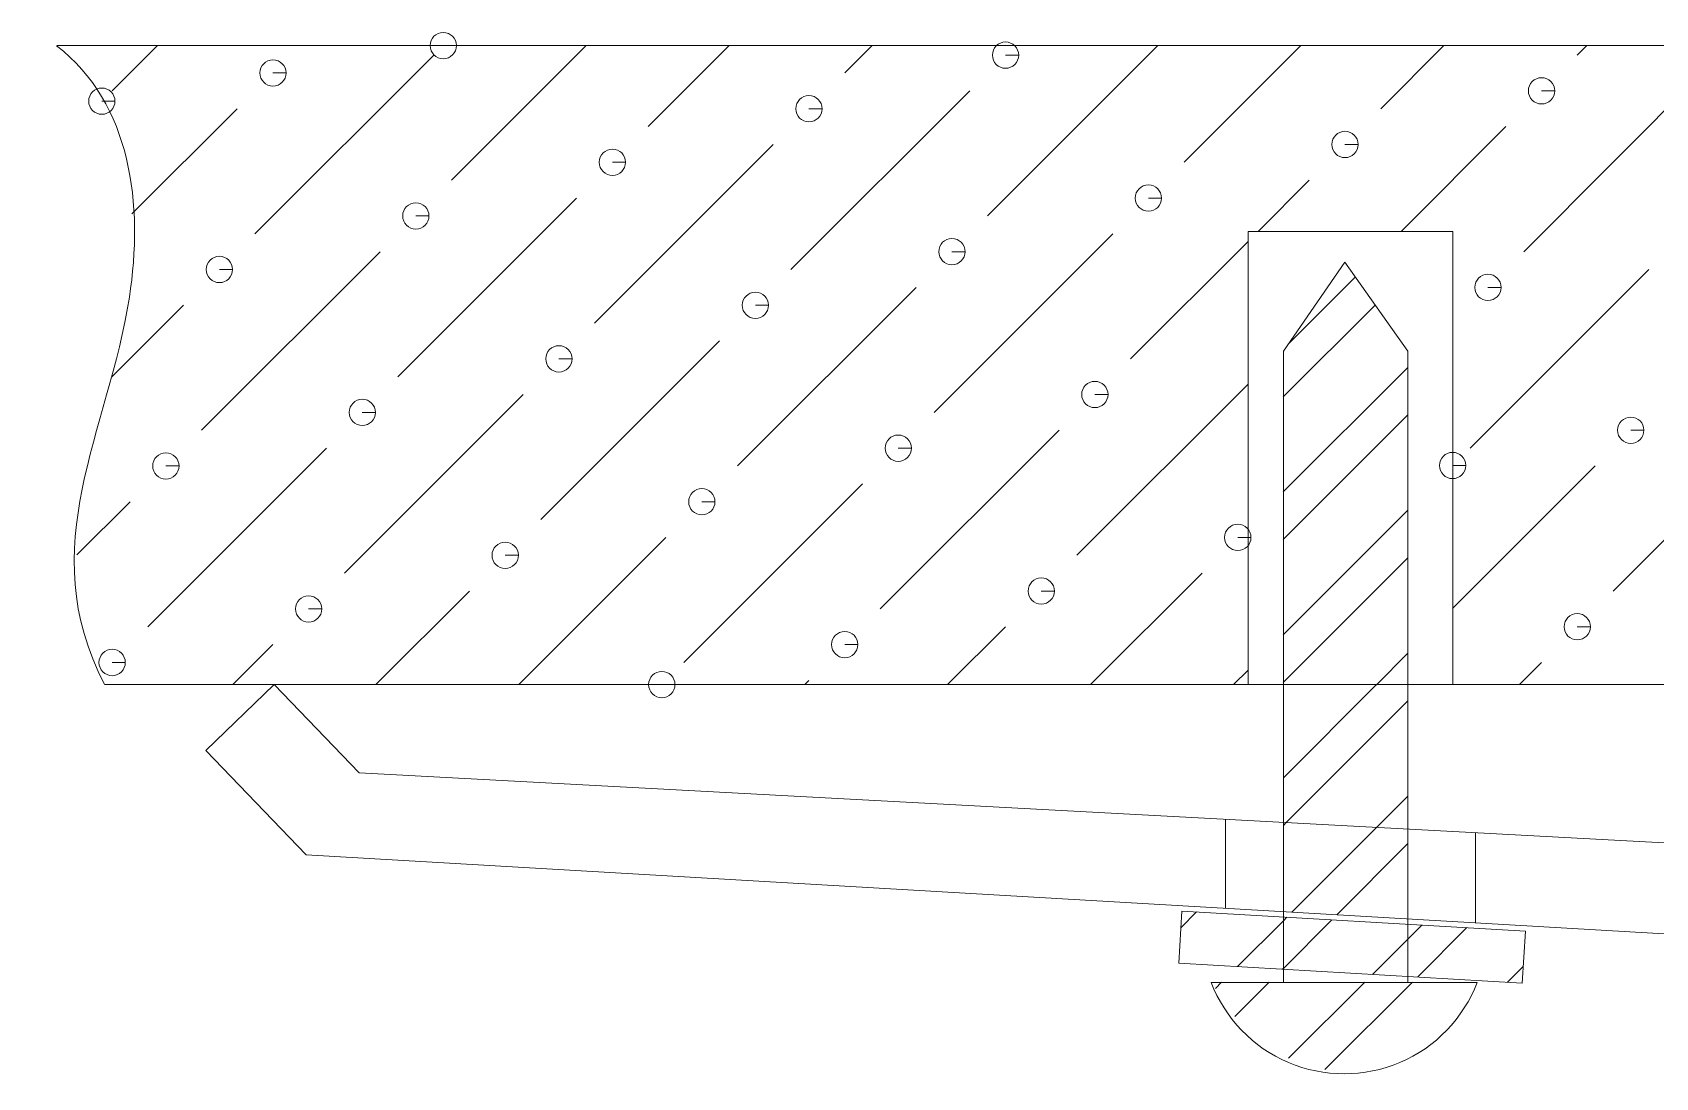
# Model space of a CAD drawing. Header units: millimetres. Extents: x 6405 to 7043, y 327 to 1007.
# Drawn here: x 6858.08 to 6874.12, y 734.36 to 744.7 of the extents above; entities that cross this region are included whole.
import ezdxf

# ---------------------------------------------------------------- set-up
doc = ezdxf.new("R2010")
doc.units = ezdxf.units.MM
doc.layers.add('layer 1', color=7, linetype='Continuous')

msp = doc.modelspace()

# ---------------------------------------------------------------- linework, layer by layer
at = {"color": 1, "lineweight": 9}
msp.add_open_spline([(6883.529, 744.567), (6883.529, 744.567), (6858.318, 744.567), (6858.318, 744.567)], degree=3, dxfattribs=at)
at = {"layer": 'layer 1', "color": 1, "lineweight": 9}
for points, knots in [([(6862.139, 744.567), (6862.139, 744.567), (6862.269, 744.567), (6862.269, 744.567), (6862.269, 744.567), (6862.269, 744.639), (6862.21, 744.697), (6862.139, 744.697), (6862.139, 744.697), (6862.067, 744.697), (6862.009, 744.639), (6862.009, 744.567), (6862.009, 744.567), (6862.009, 744.495), (6862.067, 744.437), (6862.139, 744.437), (6862.139, 744.437), (6862.21, 744.437), (6862.269, 744.495), (6862.269, 744.567), (6862.269, 744.567), (6862.269, 744.567), (6862.139, 744.567), (6862.139, 744.567)], [0, 0, 0, 0, 0.142857, 0.142857, 0.142857, 0.142857, 0.285714, 0.285714, 0.285714, 0.285714, 0.428571, 0.428571, 0.428571, 0.428571, 0.571429, 0.571429, 0.571429, 0.571429, 0.714286, 0.714286, 0.714286, 0.714286, 1, 1, 1, 1]), ([(6867.697, 744.473), (6867.697, 744.473), (6867.827, 744.473), (6867.827, 744.473), (6867.827, 744.473), (6867.827, 744.545), (6867.768, 744.603), (6867.697, 744.603), (6867.697, 744.603), (6867.625, 744.603), (6867.567, 744.545), (6867.567, 744.473), (6867.567, 744.473), (6867.567, 744.402), (6867.625, 744.343), (6867.697, 744.343), (6867.697, 744.343), (6867.768, 744.343), (6867.827, 744.402), (6867.827, 744.473), (6867.827, 744.473), (6867.827, 744.473), (6867.697, 744.473), (6867.697, 744.473)], [0, 0, 0, 0, 0.142857, 0.142857, 0.142857, 0.142857, 0.285714, 0.285714, 0.285714, 0.285714, 0.428571, 0.428571, 0.428571, 0.428571, 0.571429, 0.571429, 0.571429, 0.571429, 0.714286, 0.714286, 0.714286, 0.714286, 1, 1, 1, 1]), ([(6858.791, 738.25), (6858.078, 739.622), (6858.832, 740.751), (6859.036, 742.079), (6859.036, 742.079), (6859.177, 742.989), (6859.059, 743.993), (6858.317, 744.566)], [0, 0, 0, 0, 0.333333, 0.333333, 0.333333, 0.333333, 1, 1, 1, 1]), ([(6860.456, 744.297), (6860.456, 744.297), (6860.586, 744.297), (6860.586, 744.297), (6860.586, 744.297), (6860.586, 744.368), (6860.527, 744.427), (6860.456, 744.427), (6860.456, 744.427), (6860.384, 744.427), (6860.326, 744.368), (6860.326, 744.297), (6860.326, 744.297), (6860.326, 744.225), (6860.384, 744.167), (6860.456, 744.167), (6860.456, 744.167), (6860.527, 744.167), (6860.586, 744.225), (6860.586, 744.297), (6860.586, 744.297), (6860.586, 744.297), (6860.456, 744.297), (6860.456, 744.297)], [0, 0, 0, 0, 0.142857, 0.142857, 0.142857, 0.142857, 0.285714, 0.285714, 0.285714, 0.285714, 0.428571, 0.428571, 0.428571, 0.428571, 0.571429, 0.571429, 0.571429, 0.571429, 0.714286, 0.714286, 0.714286, 0.714286, 1, 1, 1, 1]), ([(6858.764, 744.018), (6858.764, 744.018), (6858.894, 744.018), (6858.894, 744.018), (6858.894, 744.018), (6858.894, 744.089), (6858.836, 744.148), (6858.764, 744.148), (6858.764, 744.148), (6858.693, 744.148), (6858.634, 744.089), (6858.634, 744.018), (6858.634, 744.018), (6858.634, 743.946), (6858.693, 743.888), (6858.764, 743.888), (6858.764, 743.888), (6858.836, 743.888), (6858.894, 743.946), (6858.894, 744.018), (6858.894, 744.018), (6858.894, 744.018), (6858.764, 744.018), (6858.764, 744.018)], [0, 0, 0, 0, 0.142857, 0.142857, 0.142857, 0.142857, 0.285714, 0.285714, 0.285714, 0.285714, 0.428571, 0.428571, 0.428571, 0.428571, 0.571429, 0.571429, 0.571429, 0.571429, 0.714286, 0.714286, 0.714286, 0.714286, 1, 1, 1, 1]), ([(6872.995, 744.12), (6872.995, 744.12), (6873.126, 744.12), (6873.126, 744.12), (6873.126, 744.12), (6873.126, 744.191), (6873.067, 744.25), (6872.995, 744.25), (6872.995, 744.25), (6872.924, 744.25), (6872.865, 744.191), (6872.865, 744.12), (6872.865, 744.12), (6872.865, 744.048), (6872.924, 743.99), (6872.995, 743.99), (6872.995, 743.99), (6873.067, 743.99), (6873.126, 744.048), (6873.126, 744.12), (6873.126, 744.12), (6873.126, 744.12), (6872.995, 744.12), (6872.995, 744.12)], [0, 0, 0, 0, 0.142857, 0.142857, 0.142857, 0.142857, 0.285714, 0.285714, 0.285714, 0.285714, 0.428571, 0.428571, 0.428571, 0.428571, 0.571429, 0.571429, 0.571429, 0.571429, 0.714286, 0.714286, 0.714286, 0.714286, 1, 1, 1, 1]), ([(6865.753, 743.943), (6865.753, 743.943), (6865.884, 743.943), (6865.884, 743.943), (6865.884, 743.943), (6865.884, 744.015), (6865.825, 744.073), (6865.753, 744.073), (6865.753, 744.073), (6865.682, 744.073), (6865.624, 744.015), (6865.624, 743.943), (6865.624, 743.943), (6865.624, 743.871), (6865.682, 743.813), (6865.753, 743.813), (6865.753, 743.813), (6865.825, 743.813), (6865.884, 743.871), (6865.884, 743.943), (6865.884, 743.943), (6865.884, 743.943), (6865.753, 743.943), (6865.753, 743.943)], [0, 0, 0, 0, 0.142857, 0.142857, 0.142857, 0.142857, 0.285714, 0.285714, 0.285714, 0.285714, 0.428571, 0.428571, 0.428571, 0.428571, 0.571429, 0.571429, 0.571429, 0.571429, 0.714286, 0.714286, 0.714286, 0.714286, 1, 1, 1, 1]), ([(6871.052, 743.59), (6871.052, 743.59), (6871.182, 743.59), (6871.182, 743.59), (6871.182, 743.59), (6871.182, 743.662), (6871.124, 743.72), (6871.052, 743.72), (6871.052, 743.72), (6870.981, 743.72), (6870.922, 743.662), (6870.922, 743.59), (6870.922, 743.59), (6870.922, 743.518), (6870.981, 743.46), (6871.052, 743.46), (6871.052, 743.46), (6871.124, 743.46), (6871.182, 743.518), (6871.182, 743.59), (6871.182, 743.59), (6871.182, 743.59), (6871.052, 743.59), (6871.052, 743.59)], [0, 0, 0, 0, 0.142857, 0.142857, 0.142857, 0.142857, 0.285714, 0.285714, 0.285714, 0.285714, 0.428571, 0.428571, 0.428571, 0.428571, 0.571429, 0.571429, 0.571429, 0.571429, 0.714286, 0.714286, 0.714286, 0.714286, 1, 1, 1, 1]), ([(6863.812, 743.414), (6863.812, 743.414), (6863.941, 743.414), (6863.941, 743.414), (6863.941, 743.414), (6863.941, 743.485), (6863.883, 743.544), (6863.812, 743.544), (6863.812, 743.544), (6863.74, 743.544), (6863.681, 743.485), (6863.681, 743.414), (6863.681, 743.414), (6863.681, 743.342), (6863.74, 743.284), (6863.812, 743.284), (6863.812, 743.284), (6863.883, 743.284), (6863.941, 743.342), (6863.941, 743.414), (6863.941, 743.414), (6863.941, 743.414), (6863.812, 743.414), (6863.812, 743.414)], [0, 0, 0, 0, 0.142857, 0.142857, 0.142857, 0.142857, 0.285714, 0.285714, 0.285714, 0.285714, 0.428571, 0.428571, 0.428571, 0.428571, 0.571429, 0.571429, 0.571429, 0.571429, 0.714286, 0.714286, 0.714286, 0.714286, 1, 1, 1, 1]), ([(6869.109, 743.06), (6869.109, 743.06), (6869.239, 743.06), (6869.239, 743.06), (6869.239, 743.06), (6869.239, 743.131), (6869.181, 743.19), (6869.109, 743.19), (6869.109, 743.19), (6869.038, 743.19), (6868.979, 743.131), (6868.979, 743.06), (6868.979, 743.06), (6868.979, 742.988), (6869.038, 742.93), (6869.109, 742.93), (6869.109, 742.93), (6869.181, 742.93), (6869.239, 742.988), (6869.239, 743.06), (6869.239, 743.06), (6869.239, 743.06), (6869.109, 743.06), (6869.109, 743.06)], [0, 0, 0, 0, 0.142857, 0.142857, 0.142857, 0.142857, 0.285714, 0.285714, 0.285714, 0.285714, 0.428571, 0.428571, 0.428571, 0.428571, 0.571429, 0.571429, 0.571429, 0.571429, 0.714286, 0.714286, 0.714286, 0.714286, 1, 1, 1, 1]), ([(6861.868, 742.883), (6861.868, 742.883), (6861.998, 742.883), (6861.998, 742.883), (6861.998, 742.883), (6861.998, 742.955), (6861.94, 743.013), (6861.868, 743.013), (6861.868, 743.013), (6861.797, 743.013), (6861.738, 742.955), (6861.738, 742.883), (6861.738, 742.883), (6861.738, 742.811), (6861.797, 742.753), (6861.868, 742.753), (6861.868, 742.753), (6861.94, 742.753), (6861.998, 742.811), (6861.998, 742.883), (6861.998, 742.883), (6861.998, 742.883), (6861.868, 742.883), (6861.868, 742.883)], [0, 0, 0, 0, 0.142857, 0.142857, 0.142857, 0.142857, 0.285714, 0.285714, 0.285714, 0.285714, 0.428571, 0.428571, 0.428571, 0.428571, 0.571429, 0.571429, 0.571429, 0.571429, 0.714286, 0.714286, 0.714286, 0.714286, 1, 1, 1, 1]), ([(6867.167, 742.53), (6867.167, 742.53), (6867.297, 742.53), (6867.297, 742.53), (6867.297, 742.53), (6867.297, 742.602), (6867.239, 742.661), (6867.167, 742.661), (6867.167, 742.661), (6867.095, 742.661), (6867.037, 742.602), (6867.037, 742.53), (6867.037, 742.53), (6867.037, 742.459), (6867.095, 742.401), (6867.167, 742.401), (6867.167, 742.401), (6867.239, 742.401), (6867.297, 742.459), (6867.297, 742.53), (6867.297, 742.53), (6867.297, 742.53), (6867.167, 742.53), (6867.167, 742.53)], [0, 0, 0, 0, 0.142857, 0.142857, 0.142857, 0.142857, 0.285714, 0.285714, 0.285714, 0.285714, 0.428571, 0.428571, 0.428571, 0.428571, 0.571429, 0.571429, 0.571429, 0.571429, 0.714286, 0.714286, 0.714286, 0.714286, 1, 1, 1, 1]), ([(6859.926, 742.354), (6859.926, 742.354), (6860.056, 742.354), (6860.056, 742.354), (6860.056, 742.354), (6860.056, 742.425), (6859.998, 742.484), (6859.926, 742.484), (6859.926, 742.484), (6859.855, 742.484), (6859.796, 742.425), (6859.796, 742.354), (6859.796, 742.354), (6859.796, 742.282), (6859.855, 742.224), (6859.926, 742.224), (6859.926, 742.224), (6859.998, 742.224), (6860.056, 742.282), (6860.056, 742.354), (6860.056, 742.354), (6860.056, 742.354), (6859.926, 742.354), (6859.926, 742.354)], [0, 0, 0, 0, 0.142857, 0.142857, 0.142857, 0.142857, 0.285714, 0.285714, 0.285714, 0.285714, 0.428571, 0.428571, 0.428571, 0.428571, 0.571429, 0.571429, 0.571429, 0.571429, 0.714286, 0.714286, 0.714286, 0.714286, 1, 1, 1, 1]), ([(6872.465, 742.177), (6872.465, 742.177), (6872.595, 742.177), (6872.595, 742.177), (6872.595, 742.177), (6872.595, 742.248), (6872.536, 742.307), (6872.465, 742.307), (6872.465, 742.307), (6872.393, 742.307), (6872.335, 742.248), (6872.335, 742.177), (6872.335, 742.177), (6872.335, 742.105), (6872.393, 742.047), (6872.465, 742.047), (6872.465, 742.047), (6872.536, 742.047), (6872.595, 742.105), (6872.595, 742.177), (6872.595, 742.177), (6872.595, 742.177), (6872.465, 742.177), (6872.465, 742.177)], [0, 0, 0, 0, 0.142857, 0.142857, 0.142857, 0.142857, 0.285714, 0.285714, 0.285714, 0.285714, 0.428571, 0.428571, 0.428571, 0.428571, 0.571429, 0.571429, 0.571429, 0.571429, 0.714286, 0.714286, 0.714286, 0.714286, 1, 1, 1, 1]), ([(6865.224, 742), (6865.224, 742), (6865.354, 742), (6865.354, 742), (6865.354, 742), (6865.354, 742.071), (6865.296, 742.13), (6865.224, 742.13), (6865.224, 742.13), (6865.152, 742.13), (6865.094, 742.071), (6865.094, 742), (6865.094, 742), (6865.094, 741.928), (6865.152, 741.87), (6865.224, 741.87), (6865.224, 741.87), (6865.296, 741.87), (6865.354, 741.928), (6865.354, 742), (6865.354, 742), (6865.354, 742), (6865.224, 742), (6865.224, 742)], [0, 0, 0, 0, 0.142857, 0.142857, 0.142857, 0.142857, 0.285714, 0.285714, 0.285714, 0.285714, 0.428571, 0.428571, 0.428571, 0.428571, 0.571429, 0.571429, 0.571429, 0.571429, 0.714286, 0.714286, 0.714286, 0.714286, 1, 1, 1, 1]), ([(6863.282, 741.47), (6863.282, 741.47), (6863.412, 741.47), (6863.412, 741.47), (6863.412, 741.47), (6863.412, 741.542), (6863.354, 741.6), (6863.282, 741.6), (6863.282, 741.6), (6863.21, 741.6), (6863.152, 741.542), (6863.152, 741.47), (6863.152, 741.47), (6863.152, 741.399), (6863.21, 741.34), (6863.282, 741.34), (6863.282, 741.34), (6863.354, 741.34), (6863.412, 741.399), (6863.412, 741.47), (6863.412, 741.47), (6863.412, 741.47), (6863.282, 741.47), (6863.282, 741.47)], [0, 0, 0, 0, 0.142857, 0.142857, 0.142857, 0.142857, 0.285714, 0.285714, 0.285714, 0.285714, 0.428571, 0.428571, 0.428571, 0.428571, 0.571429, 0.571429, 0.571429, 0.571429, 0.714286, 0.714286, 0.714286, 0.714286, 1, 1, 1, 1]), ([(6868.58, 741.118), (6868.58, 741.118), (6868.71, 741.118), (6868.71, 741.118), (6868.71, 741.118), (6868.71, 741.19), (6868.651, 741.248), (6868.58, 741.248), (6868.58, 741.248), (6868.508, 741.248), (6868.45, 741.19), (6868.45, 741.118), (6868.45, 741.118), (6868.45, 741.046), (6868.508, 740.988), (6868.58, 740.988), (6868.58, 740.988), (6868.651, 740.988), (6868.71, 741.046), (6868.71, 741.118), (6868.71, 741.118), (6868.71, 741.118), (6868.58, 741.118), (6868.58, 741.118)], [0, 0, 0, 0, 0.142857, 0.142857, 0.142857, 0.142857, 0.285714, 0.285714, 0.285714, 0.285714, 0.428571, 0.428571, 0.428571, 0.428571, 0.571429, 0.571429, 0.571429, 0.571429, 0.714286, 0.714286, 0.714286, 0.714286, 1, 1, 1, 1]), ([(6861.339, 740.941), (6861.339, 740.941), (6861.469, 740.941), (6861.469, 740.941), (6861.469, 740.941), (6861.469, 741.012), (6861.41, 741.071), (6861.339, 741.071), (6861.339, 741.071), (6861.267, 741.071), (6861.209, 741.012), (6861.209, 740.941), (6861.209, 740.941), (6861.209, 740.869), (6861.267, 740.811), (6861.339, 740.811), (6861.339, 740.811), (6861.41, 740.811), (6861.469, 740.869), (6861.469, 740.941), (6861.469, 740.941), (6861.469, 740.941), (6861.339, 740.941), (6861.339, 740.941)], [0, 0, 0, 0, 0.142857, 0.142857, 0.142857, 0.142857, 0.285714, 0.285714, 0.285714, 0.285714, 0.428571, 0.428571, 0.428571, 0.428571, 0.571429, 0.571429, 0.571429, 0.571429, 0.714286, 0.714286, 0.714286, 0.714286, 1, 1, 1, 1]), ([(6873.877, 740.764), (6873.877, 740.764), (6874.007, 740.764), (6874.007, 740.764), (6874.007, 740.764), (6874.007, 740.836), (6873.949, 740.894), (6873.877, 740.894), (6873.877, 740.894), (6873.806, 740.894), (6873.747, 740.836), (6873.747, 740.764), (6873.747, 740.764), (6873.747, 740.692), (6873.806, 740.634), (6873.877, 740.634), (6873.877, 740.634), (6873.949, 740.634), (6874.007, 740.692), (6874.007, 740.764), (6874.007, 740.764), (6874.007, 740.764), (6873.877, 740.764), (6873.877, 740.764)], [0, 0, 0, 0, 0.142857, 0.142857, 0.142857, 0.142857, 0.285714, 0.285714, 0.285714, 0.285714, 0.428571, 0.428571, 0.428571, 0.428571, 0.571429, 0.571429, 0.571429, 0.571429, 0.714286, 0.714286, 0.714286, 0.714286, 1, 1, 1, 1]), ([(6866.637, 740.587), (6866.637, 740.587), (6866.767, 740.587), (6866.767, 740.587), (6866.767, 740.587), (6866.767, 740.659), (6866.708, 740.717), (6866.637, 740.717), (6866.637, 740.717), (6866.565, 740.717), (6866.507, 740.659), (6866.507, 740.587), (6866.507, 740.587), (6866.507, 740.516), (6866.565, 740.457), (6866.637, 740.457), (6866.637, 740.457), (6866.708, 740.457), (6866.767, 740.516), (6866.767, 740.587), (6866.767, 740.587), (6866.767, 740.587), (6866.637, 740.587), (6866.637, 740.587)], [0, 0, 0, 0, 0.142857, 0.142857, 0.142857, 0.142857, 0.285714, 0.285714, 0.285714, 0.285714, 0.428571, 0.428571, 0.428571, 0.428571, 0.571429, 0.571429, 0.571429, 0.571429, 0.714286, 0.714286, 0.714286, 0.714286, 1, 1, 1, 1]), ([(6859.397, 740.411), (6859.397, 740.411), (6859.527, 740.411), (6859.527, 740.411), (6859.527, 740.411), (6859.527, 740.483), (6859.468, 740.541), (6859.397, 740.541), (6859.397, 740.541), (6859.325, 740.541), (6859.267, 740.483), (6859.267, 740.411), (6859.267, 740.411), (6859.267, 740.34), (6859.325, 740.281), (6859.397, 740.281), (6859.397, 740.281), (6859.468, 740.281), (6859.527, 740.34), (6859.527, 740.411), (6859.527, 740.411), (6859.527, 740.411), (6859.397, 740.411), (6859.397, 740.411)], [0, 0, 0, 0, 0.142857, 0.142857, 0.142857, 0.142857, 0.285714, 0.285714, 0.285714, 0.285714, 0.428571, 0.428571, 0.428571, 0.428571, 0.571429, 0.571429, 0.571429, 0.571429, 0.714286, 0.714286, 0.714286, 0.714286, 1, 1, 1, 1]), ([(6872.116, 740.416), (6872.116, 740.416), (6872.246, 740.416), (6872.246, 740.416), (6872.246, 740.416), (6872.246, 740.487), (6872.188, 740.546), (6872.116, 740.546), (6872.116, 740.546), (6872.045, 740.546), (6871.986, 740.487), (6871.986, 740.416), (6871.986, 740.416), (6871.986, 740.344), (6872.045, 740.286), (6872.116, 740.286), (6872.116, 740.286), (6872.188, 740.286), (6872.246, 740.344), (6872.246, 740.416), (6872.246, 740.416), (6872.246, 740.416), (6872.116, 740.416), (6872.116, 740.416)], [0, 0, 0, 0, 0.142857, 0.142857, 0.142857, 0.142857, 0.285714, 0.285714, 0.285714, 0.285714, 0.428571, 0.428571, 0.428571, 0.428571, 0.571429, 0.571429, 0.571429, 0.571429, 0.714286, 0.714286, 0.714286, 0.714286, 1, 1, 1, 1]), ([(6864.695, 740.058), (6864.695, 740.058), (6864.825, 740.058), (6864.825, 740.058), (6864.825, 740.058), (6864.825, 740.129), (6864.766, 740.188), (6864.695, 740.188), (6864.695, 740.188), (6864.623, 740.188), (6864.565, 740.129), (6864.565, 740.058), (6864.565, 740.058), (6864.565, 739.986), (6864.623, 739.928), (6864.695, 739.928), (6864.695, 739.928), (6864.766, 739.928), (6864.825, 739.986), (6864.825, 740.058), (6864.825, 740.058), (6864.825, 740.058), (6864.695, 740.058), (6864.695, 740.058)], [0, 0, 0, 0, 0.142857, 0.142857, 0.142857, 0.142857, 0.285714, 0.285714, 0.285714, 0.285714, 0.428571, 0.428571, 0.428571, 0.428571, 0.571429, 0.571429, 0.571429, 0.571429, 0.714286, 0.714286, 0.714286, 0.714286, 1, 1, 1, 1]), ([(6869.992, 739.705), (6869.992, 739.705), (6870.123, 739.705), (6870.123, 739.705), (6870.123, 739.705), (6870.123, 739.777), (6870.064, 739.835), (6869.992, 739.835), (6869.992, 739.835), (6869.921, 739.835), (6869.862, 739.777), (6869.862, 739.705), (6869.862, 739.705), (6869.862, 739.634), (6869.921, 739.575), (6869.992, 739.575), (6869.992, 739.575), (6870.064, 739.575), (6870.123, 739.634), (6870.123, 739.705), (6870.123, 739.705), (6870.123, 739.705), (6869.992, 739.705), (6869.992, 739.705)], [0, 0, 0, 0, 0.142857, 0.142857, 0.142857, 0.142857, 0.285714, 0.285714, 0.285714, 0.285714, 0.428571, 0.428571, 0.428571, 0.428571, 0.571429, 0.571429, 0.571429, 0.571429, 0.714286, 0.714286, 0.714286, 0.714286, 1, 1, 1, 1]), ([(6862.751, 739.528), (6862.751, 739.528), (6862.882, 739.528), (6862.882, 739.528), (6862.882, 739.528), (6862.882, 739.6), (6862.823, 739.658), (6862.751, 739.658), (6862.751, 739.658), (6862.68, 739.658), (6862.621, 739.6), (6862.621, 739.528), (6862.621, 739.528), (6862.621, 739.456), (6862.68, 739.398), (6862.751, 739.398), (6862.751, 739.398), (6862.823, 739.398), (6862.882, 739.456), (6862.882, 739.528), (6862.882, 739.528), (6862.882, 739.528), (6862.751, 739.528), (6862.751, 739.528)], [0, 0, 0, 0, 0.142857, 0.142857, 0.142857, 0.142857, 0.285714, 0.285714, 0.285714, 0.285714, 0.428571, 0.428571, 0.428571, 0.428571, 0.571429, 0.571429, 0.571429, 0.571429, 0.714286, 0.714286, 0.714286, 0.714286, 1, 1, 1, 1]), ([(6868.05, 739.175), (6868.05, 739.175), (6868.18, 739.175), (6868.18, 739.175), (6868.18, 739.175), (6868.18, 739.246), (6868.122, 739.305), (6868.05, 739.305), (6868.05, 739.305), (6867.979, 739.305), (6867.92, 739.246), (6867.92, 739.175), (6867.92, 739.175), (6867.92, 739.103), (6867.979, 739.045), (6868.05, 739.045), (6868.05, 739.045), (6868.122, 739.045), (6868.18, 739.103), (6868.18, 739.175), (6868.18, 739.175), (6868.18, 739.175), (6868.05, 739.175), (6868.05, 739.175)], [0, 0, 0, 0, 0.142857, 0.142857, 0.142857, 0.142857, 0.285714, 0.285714, 0.285714, 0.285714, 0.428571, 0.428571, 0.428571, 0.428571, 0.571429, 0.571429, 0.571429, 0.571429, 0.714286, 0.714286, 0.714286, 0.714286, 1, 1, 1, 1]), ([(6860.808, 738.998), (6860.808, 738.998), (6860.938, 738.998), (6860.938, 738.998), (6860.938, 738.998), (6860.938, 739.069), (6860.88, 739.128), (6860.808, 739.128), (6860.808, 739.128), (6860.737, 739.128), (6860.678, 739.069), (6860.678, 738.998), (6860.678, 738.998), (6860.678, 738.926), (6860.737, 738.868), (6860.808, 738.868), (6860.808, 738.868), (6860.88, 738.868), (6860.938, 738.926), (6860.938, 738.998), (6860.938, 738.998), (6860.938, 738.998), (6860.808, 738.998), (6860.808, 738.998)], [0, 0, 0, 0, 0.142857, 0.142857, 0.142857, 0.142857, 0.285714, 0.285714, 0.285714, 0.285714, 0.428571, 0.428571, 0.428571, 0.428571, 0.571429, 0.571429, 0.571429, 0.571429, 0.714286, 0.714286, 0.714286, 0.714286, 1, 1, 1, 1]), ([(6873.348, 738.822), (6873.348, 738.822), (6873.478, 738.822), (6873.478, 738.822), (6873.478, 738.822), (6873.478, 738.894), (6873.419, 738.952), (6873.348, 738.952), (6873.348, 738.952), (6873.276, 738.952), (6873.218, 738.894), (6873.218, 738.822), (6873.218, 738.822), (6873.218, 738.75), (6873.276, 738.692), (6873.348, 738.692), (6873.348, 738.692), (6873.419, 738.692), (6873.478, 738.75), (6873.478, 738.822), (6873.478, 738.822), (6873.478, 738.822), (6873.348, 738.822), (6873.348, 738.822)], [0, 0, 0, 0, 0.142857, 0.142857, 0.142857, 0.142857, 0.285714, 0.285714, 0.285714, 0.285714, 0.428571, 0.428571, 0.428571, 0.428571, 0.571429, 0.571429, 0.571429, 0.571429, 0.714286, 0.714286, 0.714286, 0.714286, 1, 1, 1, 1]), ([(6866.107, 738.645), (6866.107, 738.645), (6866.237, 738.645), (6866.237, 738.645), (6866.237, 738.645), (6866.237, 738.717), (6866.179, 738.775), (6866.107, 738.775), (6866.107, 738.775), (6866.036, 738.775), (6865.977, 738.717), (6865.977, 738.645), (6865.977, 738.645), (6865.977, 738.573), (6866.036, 738.515), (6866.107, 738.515), (6866.107, 738.515), (6866.179, 738.515), (6866.237, 738.573), (6866.237, 738.645), (6866.237, 738.645), (6866.237, 738.645), (6866.107, 738.645), (6866.107, 738.645)], [0, 0, 0, 0, 0.142857, 0.142857, 0.142857, 0.142857, 0.285714, 0.285714, 0.285714, 0.285714, 0.428571, 0.428571, 0.428571, 0.428571, 0.571429, 0.571429, 0.571429, 0.571429, 0.714286, 0.714286, 0.714286, 0.714286, 1, 1, 1, 1]), ([(6858.866, 738.468), (6858.866, 738.468), (6858.996, 738.468), (6858.996, 738.468), (6858.996, 738.468), (6858.996, 738.54), (6858.938, 738.599), (6858.866, 738.599), (6858.866, 738.599), (6858.795, 738.599), (6858.736, 738.54), (6858.736, 738.468), (6858.736, 738.468), (6858.736, 738.397), (6858.795, 738.338), (6858.866, 738.338), (6858.866, 738.338), (6858.938, 738.338), (6858.996, 738.397), (6858.996, 738.468), (6858.996, 738.468), (6858.996, 738.468), (6858.866, 738.468), (6858.866, 738.468)], [0, 0, 0, 0, 0.142857, 0.142857, 0.142857, 0.142857, 0.285714, 0.285714, 0.285714, 0.285714, 0.428571, 0.428571, 0.428571, 0.428571, 0.571429, 0.571429, 0.571429, 0.571429, 0.714286, 0.714286, 0.714286, 0.714286, 1, 1, 1, 1]), ([(6864.299, 738.25), (6864.299, 738.25), (6864.429, 738.25), (6864.429, 738.25), (6864.429, 738.25), (6864.429, 738.322), (6864.371, 738.38), (6864.299, 738.38), (6864.299, 738.38), (6864.228, 738.38), (6864.169, 738.322), (6864.169, 738.25), (6864.169, 738.25), (6864.169, 738.178), (6864.228, 738.12), (6864.299, 738.12), (6864.299, 738.12), (6864.371, 738.12), (6864.429, 738.178), (6864.429, 738.25), (6864.429, 738.25), (6864.429, 738.25), (6864.299, 738.25), (6864.299, 738.25)], [0, 0, 0, 0, 0.142857, 0.142857, 0.142857, 0.142857, 0.285714, 0.285714, 0.285714, 0.285714, 0.428571, 0.428571, 0.428571, 0.428571, 0.571429, 0.571429, 0.571429, 0.571429, 0.714286, 0.714286, 0.714286, 0.714286, 1, 1, 1, 1]), ([(6869.729, 735.306), (6869.866, 734.949), (6870.142, 734.663), (6870.493, 734.513), (6870.493, 734.513), (6870.845, 734.365), (6871.242, 734.365), (6871.595, 734.513), (6871.595, 734.513), (6871.947, 734.663), (6872.222, 734.949), (6872.36, 735.306)], [0, 0, 0, 0, 0.25, 0.25, 0.25, 0.25, 0.5, 0.5, 0.5, 0.5, 1, 1, 1, 1])]:
    msp.add_open_spline(points, degree=3, knots=knots, dxfattribs=at)
for points in [[(6858.866, 744.12), (6858.866, 744.12), (6859.313, 744.567), (6859.313, 744.567)], [(6860.278, 742.707), (6860.278, 742.707), (6862.045, 744.473), (6862.045, 744.473)], [(6862.222, 743.237), (6862.222, 743.237), (6863.552, 744.567), (6863.552, 744.567)], [(6864.165, 743.766), (6864.165, 743.766), (6864.965, 744.567), (6864.965, 744.567)], [(6866.107, 744.297), (6866.107, 744.297), (6866.377, 744.567), (6866.377, 744.567)], [(6867.519, 742.883), (6867.519, 742.883), (6869.203, 744.567), (6869.203, 744.567)], [(6869.463, 743.414), (6869.463, 743.414), (6870.616, 744.567), (6870.616, 744.567)], [(6871.405, 743.943), (6871.405, 743.943), (6872.029, 744.567), (6872.029, 744.567)], [(6873.348, 744.473), (6873.348, 744.473), (6873.442, 744.567), (6873.442, 744.567)], [(6872.819, 742.53), (6872.819, 742.53), (6874.584, 744.297), (6874.584, 744.297)], [(6865.576, 742.354), (6865.576, 742.354), (6867.343, 744.12), (6867.343, 744.12)], [(6859.062, 742.904), (6859.062, 742.904), (6860.102, 743.943), (6860.102, 743.943)], [(6871.607, 742.731), (6871.607, 742.731), (6872.642, 743.766), (6872.642, 743.766)], [(6863.634, 741.824), (6863.634, 741.824), (6865.401, 743.59), (6865.401, 743.59)], [(6870.194, 742.731), (6870.194, 742.731), (6870.698, 743.237), (6870.698, 743.237)], [(6861.691, 741.294), (6861.691, 741.294), (6863.457, 743.06), (6863.457, 743.06)], [(6866.99, 740.941), (6866.99, 740.941), (6868.756, 742.707), (6868.756, 742.707)], [(6870.095, 742.731), (6870.095, 742.731), (6870.095, 738.25), (6870.095, 738.25)], [(6872.118, 742.731), (6872.118, 742.731), (6870.095, 742.731), (6870.095, 742.731)], [(6872.118, 738.25), (6872.118, 738.25), (6872.118, 742.731), (6872.118, 742.731)], [(6859.749, 740.764), (6859.749, 740.764), (6861.514, 742.53), (6861.514, 742.53)], [(6868.933, 741.47), (6868.933, 741.47), (6870.094, 742.631), (6870.094, 742.631)], [(6870.444, 741.545), (6870.444, 741.545), (6871.05, 742.427), (6871.05, 742.427)], [(6871.05, 742.427), (6871.05, 742.427), (6871.672, 741.545), (6871.672, 741.545)], [(6872.288, 740.587), (6872.288, 740.587), (6874.054, 742.354), (6874.054, 742.354)], [(6865.047, 740.411), (6865.047, 740.411), (6866.813, 742.177), (6866.813, 742.177)], [(6870.49, 741.615), (6870.49, 741.615), (6871.154, 742.279), (6871.154, 742.279)], [(6858.864, 741.293), (6858.864, 741.293), (6859.572, 742), (6859.572, 742)], [(6870.441, 741.096), (6870.441, 741.096), (6871.349, 742.002), (6871.349, 742.002)], [(6863.105, 739.881), (6863.105, 739.881), (6864.871, 741.647), (6864.871, 741.647)], [(6870.444, 741.545), (6870.444, 741.545), (6870.444, 735.306), (6870.444, 735.306)], [(6871.672, 741.545), (6871.672, 741.545), (6871.672, 735.306), (6871.672, 735.306)], [(6870.441, 740.154), (6870.441, 740.154), (6871.671, 741.383), (6871.671, 741.383)], [(6868.402, 739.528), (6868.402, 739.528), (6870.094, 741.219), (6870.094, 741.219)], [(6861.162, 739.351), (6861.162, 739.351), (6862.928, 741.118), (6862.928, 741.118)], [(6870.441, 739.683), (6870.441, 739.683), (6871.671, 740.912), (6871.671, 740.912)], [(6873.702, 739.175), (6873.702, 739.175), (6875.467, 740.941), (6875.467, 740.941)], [(6866.459, 738.998), (6866.459, 738.998), (6868.227, 740.764), (6868.227, 740.764)], [(6859.22, 738.822), (6859.22, 738.822), (6860.985, 740.587), (6860.985, 740.587)], [(6872.116, 739.003), (6872.116, 739.003), (6873.525, 740.411), (6873.525, 740.411)], [(6864.518, 738.468), (6864.518, 738.468), (6866.284, 740.235), (6866.284, 740.235)], [(6858.518, 739.534), (6858.518, 739.534), (6859.043, 740.058), (6859.043, 740.058)], [(6870.441, 738.741), (6870.441, 738.741), (6871.671, 739.97), (6871.671, 739.97)], [(6862.886, 738.25), (6862.886, 738.25), (6864.34, 739.705), (6864.34, 739.705)], [(6870.441, 738.27), (6870.441, 738.27), (6871.671, 739.499), (6871.671, 739.499)], [(6868.538, 738.25), (6868.538, 738.25), (6869.64, 739.351), (6869.64, 739.351)], [(6861.473, 738.25), (6861.473, 738.25), (6862.399, 739.175), (6862.399, 739.175)], [(6867.124, 738.25), (6867.124, 738.25), (6867.696, 738.822), (6867.696, 738.822)], [(6860.06, 738.25), (6860.06, 738.25), (6860.455, 738.645), (6860.455, 738.645)], [(6871.363, 738.249), (6871.363, 738.249), (6871.671, 738.556), (6871.671, 738.556)], [(6869.951, 738.25), (6869.951, 738.25), (6870.094, 738.392), (6870.094, 738.392)], [(6872.776, 738.25), (6872.776, 738.25), (6872.995, 738.468), (6872.995, 738.468)], [(6858.793, 738.25), (6858.793, 738.25), (6884.583, 738.25), (6884.583, 738.25)], [(6860.469, 738.25), (6860.469, 738.25), (6859.792, 737.598), (6859.792, 737.598)], [(6861.309, 737.377), (6861.309, 737.377), (6860.469, 738.25), (6860.469, 738.25)], [(6865.712, 738.25), (6865.712, 738.25), (6865.753, 738.291), (6865.753, 738.291)], [(6870.443, 737.328), (6870.443, 737.328), (6871.364, 738.25), (6871.364, 738.25)], [(6870.472, 736.886), (6870.472, 736.886), (6871.671, 738.087), (6871.671, 738.087)], [(6859.792, 737.598), (6859.792, 737.598), (6860.785, 736.566), (6860.785, 736.566)], [(6861.309, 737.377), (6861.309, 737.377), (6881.148, 736.314), (6881.148, 736.314)], [(6871.365, 736.838), (6871.365, 736.838), (6871.671, 737.144), (6871.671, 737.144)], [(6869.871, 736.918), (6869.871, 736.918), (6869.871, 736.037), (6869.871, 736.037)], [(6870.443, 736.858), (6870.443, 736.858), (6870.472, 736.886), (6870.472, 736.886)], [(6870.526, 735.999), (6870.526, 735.999), (6871.365, 736.838), (6871.365, 736.838)], [(6872.343, 736.786), (6872.343, 736.786), (6872.343, 735.894), (6872.343, 735.894)], [(6881.571, 735.356), (6881.571, 735.356), (6860.784, 736.566), (6860.784, 736.566)], [(6870.971, 735.973), (6870.971, 735.973), (6871.671, 736.674), (6871.671, 736.674)], [(6869.44, 736.01), (6869.44, 736.01), (6869.41, 735.496), (6869.41, 735.496)], [(6869.431, 735.845), (6869.431, 735.845), (6869.586, 736.002), (6869.586, 736.002)], [(6869.44, 736.01), (6869.44, 736.01), (6872.835, 735.813), (6872.835, 735.813)], [(6869.99, 735.463), (6869.99, 735.463), (6870.443, 735.915), (6870.443, 735.915)], [(6870.443, 735.915), (6870.443, 735.915), (6870.477, 735.95), (6870.477, 735.95)], [(6870.443, 735.444), (6870.443, 735.444), (6870.922, 735.924), (6870.922, 735.924)], [(6871.672, 735.733), (6871.672, 735.733), (6871.812, 735.872), (6871.812, 735.872)], [(6871.771, 735.36), (6871.771, 735.36), (6872.258, 735.847), (6872.258, 735.847)], [(6872.835, 735.813), (6872.835, 735.813), (6872.805, 735.299), (6872.805, 735.299)], [(6871.325, 735.385), (6871.325, 735.385), (6871.671, 735.731), (6871.671, 735.731)], [(6872.805, 735.299), (6872.805, 735.299), (6869.41, 735.496), (6869.41, 735.496)], [(6870.435, 735.437), (6870.435, 735.437), (6870.443, 735.445), (6870.443, 735.445)], [(6872.66, 735.308), (6872.66, 735.308), (6872.814, 735.462), (6872.814, 735.462)], [(6869.728, 735.306), (6869.728, 735.306), (6872.359, 735.306), (6872.359, 735.306)], [(6869.771, 735.245), (6869.771, 735.245), (6869.833, 735.307), (6869.833, 735.307)], [(6869.964, 734.967), (6869.964, 734.967), (6870.304, 735.307), (6870.304, 735.307)], [(6870.493, 734.555), (6870.493, 734.555), (6871.247, 735.307), (6871.247, 735.307)], [(6870.853, 734.444), (6870.853, 734.444), (6871.718, 735.307), (6871.718, 735.307)]]:
    msp.add_open_spline(points, degree=3, dxfattribs=at)

doc.saveas('drawing.dxf')
